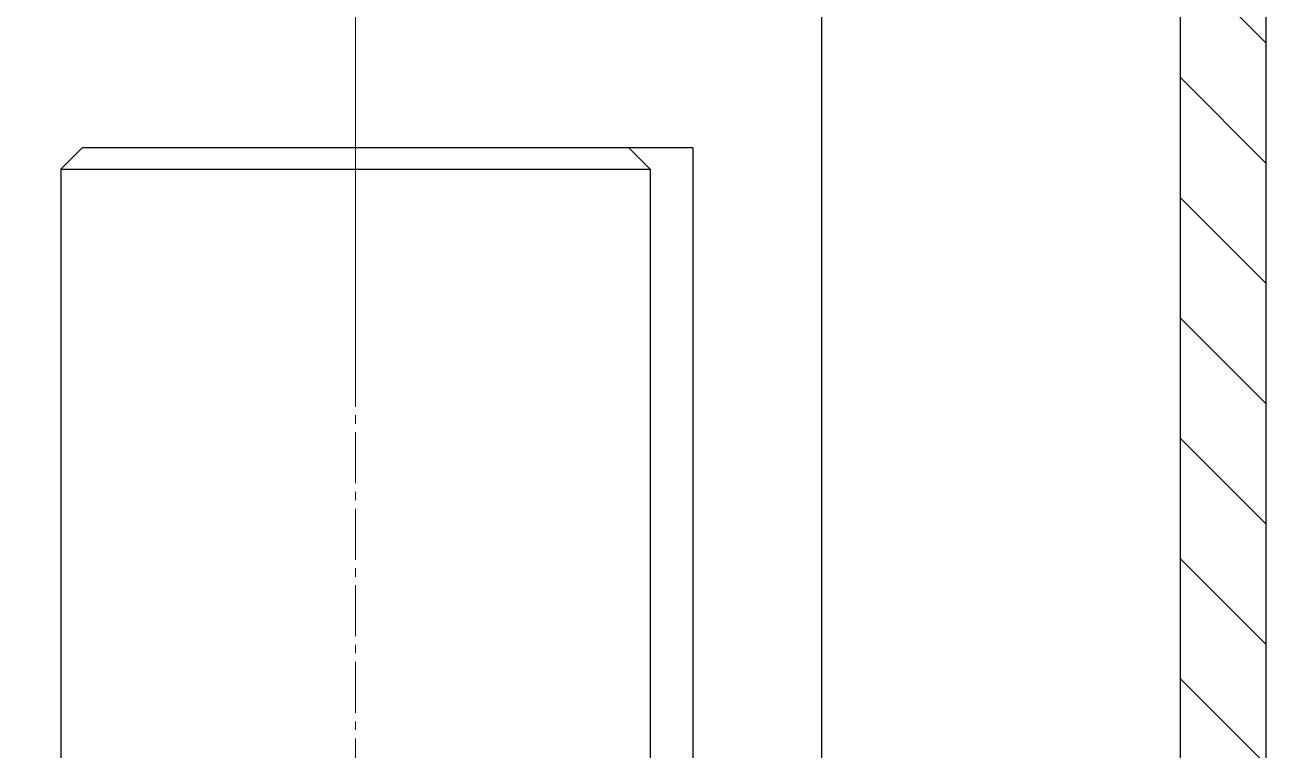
# Model space of a CAD drawing. Header units: inches. Extents: x -375 to 8535, y -477 to 12465.
# Drawn here: x 1618.3 to 1734.2, y 7895.8 to 7963.6 of the extents above; entities that cross this region are included whole.
import ezdxf

# ---------------------------------------------------------------- set-up
doc = ezdxf.new("R2010")
doc.units = ezdxf.units.IN
doc.header["$LTSCALE"] = 5
doc.linetypes.add('CENTER2', pattern=[28.575, 19.05, -3.175, 3.175, -3.175])
doc.layers.add('1轮廓实线层', color=7, linetype='Continuous')
doc.layers.add('5剖面线层', color=2, linetype='Continuous')
doc.layers.add('图层1', color=1, linetype='CENTER2', lineweight=13)

# ---------------------------------------------------------------- blocks, each defined once
blk = doc.blocks.new('30-37KW')
at = {"layer": '1轮廓实线层', "ltscale": 10}
for p, q in [((-17293.2, 2868.13), (-17291.2, 2870.13)), ((-17234.2, 2870.13), (-17291.2, 2870.13)), ((-17238.2, 2868.13), (-17240.2, 2870.13)), ((-17234.2, 2870.13), (-17234.2, 2774.43)), ((-17293.2, 2868.13), (-17238.2, 2868.13)), ((-17293.2, 2868.13), (-17293.2, 2762.13)), ((-17238.2, 2868.13), (-17238.2, 2762.13))]:
    blk.add_line(p, q, dxfattribs=at)
at = {"layer": '图层1', "ltscale": 0.05}
blk.add_line((-17265.7, 2879.3), (-17265.7, 2006.19), dxfattribs=at)

msp = doc.modelspace()

# ---------------------------------------------------------------- hatches: boundary and pattern name
at = {"layer": '5剖面线层'}
h = msp.add_hatch(dxfattribs=at)
h.set_pattern_fill('ANSI31', color=256, scale=2.5, angle=90, style=0)
h.set_pattern_definition([(135, (-22.1376, 1186.929), (-5.61266, -5.61266), [])])
h.paths.add_polyline_path([(1570.2, 7881.57), (1572.2, 7881.57), (1572.2, 7973.22), (1572.2, 7981.22), (1570.2, 7981.22), (1570.2, 8003.22), (1570.2, 8011.22), (1564.2, 8011.22), (1564.2, 7883.07), (1564.2, 7875.07), (1570.2, 7875.07)])
h.paths.add_polyline_path([(1734.2, 7875.07), (1734.2, 7883.07), (1734.2, 8011.22), (1728.2, 8011.22), (1728.2, 8003.22), (1728.2, 7981.22), (1726.2, 7981.22), (1726.2, 7973.22), (1726.2, 7881.57), (1728.2, 7881.57), (1728.2, 7875.07)])

# ---------------------------------------------------------------- linework, layer by layer
at = {"layer": '1轮廓实线层'}
for p, q in [((1734.2, 7875.07), (1734.2, 8011.22)), ((1692.7, 7981.22), (1692.7, 7881.57)), ((1726.2, 7881.57), (1726.2, 7981.22))]:
    msp.add_line(p, q, dxfattribs=at)
at = {"layer": '图层1', "ltscale": 0.5}
msp.add_line((1649.2, 7929.43), (1649.2, 8287.27), dxfattribs=at)

# ---------------------------------------------------------------- block references
at = {"layer": '1轮廓实线层', "ltscale": 0.5}
msp.add_blockref('30-37KW', (18914.9, 5081.94), dxfattribs=at)

doc.saveas('drawing.dxf')
